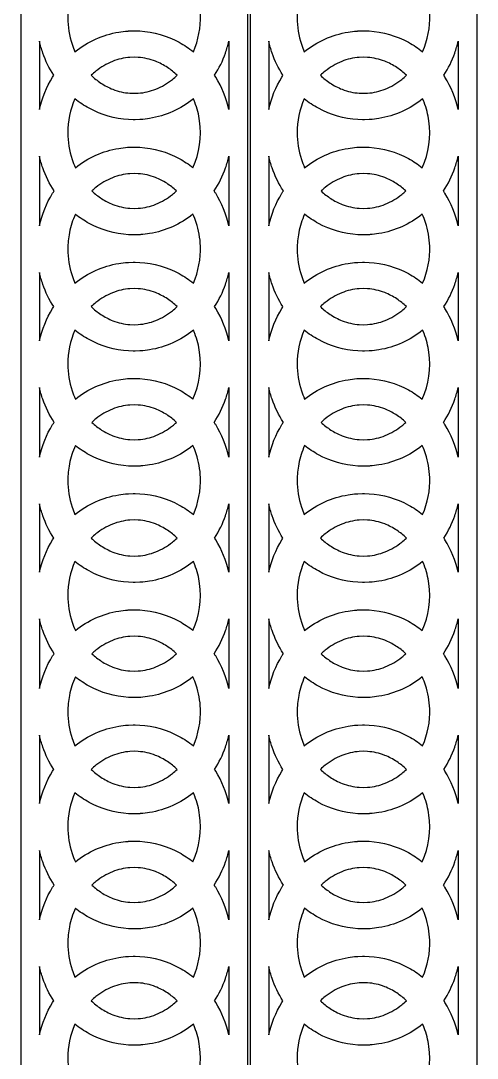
# Model space of a CAD drawing. Header units: millimetres. Extents: x -55 to 943, y -998 to 998.
# Drawn here: x 389 to 610, y 8 to 511 of the extents above; entities that cross this region are included whole.
import ezdxf

# ---------------------------------------------------------------- set-up
doc = ezdxf.new("R2010")
doc.units = ezdxf.units.MM
doc.layers.add('Default', color=70, linetype='Continuous')

msp = doc.modelspace()

# ---------------------------------------------------------------- linework, layer by layer
at = {"layer": 'Default'}
for points in [[(389, -998), (499, -998), (499, 998), (389, 998)], [(500, -998), (610, -998), (610, 998), (500, 998)]]:
    msp.add_lwpolyline(points, close=True, dxfattribs=at)
for points in [[(411.8, 511.96, 0.079612), (413.85, 499.12, 0.025236), (415.24, 495.53, -0.128975), (436.43, 505.04, -0.023724), (440.73, 505.54, -0.008807), (441.2, 505.57), (443.43, 505.65, -0.017464), (444.37, 505.65), (446.61, 505.57, -0.11051), (465.72, 500.09, -0.045302), (472.57, 495.53, 0.112754), (475.98, 513.42, 0.070896), (473.96, 524.82, 0.028206), (472.38, 528.84, -0.127606), (451.37, 519.48, -0.023724), (447.08, 518.98, -0.008807), (446.61, 518.95), (444.37, 518.87, -0.017464), (443.43, 518.87), (441.2, 518.95, -0.11051), (422.08, 524.44, -0.043797), (415.43, 528.84, 0.05779), (412.57, 519.95, 0.047676)], [(522.8, 511.96, 0.079612), (524.85, 499.12, 0.025236), (526.24, 495.53, -0.128975), (547.43, 505.04, -0.023724), (551.73, 505.54, -0.008807), (552.2, 505.57), (554.43, 505.65, -0.017464), (555.37, 505.65), (557.61, 505.57, -0.11051), (576.72, 500.09, -0.045302), (583.57, 495.53, 0.112754), (586.98, 513.42, 0.070896), (584.96, 524.82, 0.028206), (583.38, 528.84, -0.127606), (562.37, 519.48, -0.023724), (558.08, 518.98, -0.008807), (557.61, 518.95), (555.37, 518.87, -0.017464), (554.43, 518.87), (552.2, 518.95, -0.11051), (533.08, 524.44, -0.043797), (526.43, 528.84, 0.05779), (523.57, 519.95, 0.047676)], [(404.95, 484.12, -0.059874), (399.69, 494.9, -0.028181), (398.07, 500.63), (398.07, 467.61, -0.084306), (404.43, 483.29, -0.00514)], [(482.86, 484.12, 0.059874), (488.12, 494.9, 0.028181), (489.74, 500.63), (489.74, 467.61, 0.084306), (483.38, 483.29, 0.00514)], [(515.95, 484.12, -0.059874), (510.69, 494.9, -0.028181), (509.07, 500.63), (509.07, 467.61, -0.084306), (515.43, 483.29, -0.00514)], [(593.86, 484.12, 0.059874), (599.12, 494.9, 0.028181), (600.74, 500.63), (600.74, 467.61, 0.084306), (594.38, 483.29, 0.00514)], [(462.43, 482.13, 0.021942), (464.68, 484.12, 0.046204), (460.05, 487.86, 0.05459), (454.19, 490.91, 0.074917), (445.92, 492.78), (443.9, 492.85), (441.88, 492.78, 0.076189), (433.38, 490.82, 0.075402), (425.38, 486.11, 0.021942), (423.13, 484.12, 0.046204), (427.75, 480.38, 0.05459), (433.61, 477.33, 0.074917), (441.88, 475.46), (443.9, 475.39), (445.92, 475.46, 0.076189), (454.43, 477.42, 0.075402)], [(573.43, 482.13, 0.021942), (575.68, 484.12, 0.046204), (571.05, 487.86, 0.05459), (565.19, 490.91, 0.074917), (556.92, 492.78), (554.9, 492.85), (552.88, 492.78, 0.076189), (544.38, 490.82, 0.075402), (536.38, 486.11, 0.021942), (534.13, 484.12, 0.046204), (538.75, 480.38, 0.05459), (544.61, 477.33, 0.074917), (552.88, 475.46), (554.9, 475.39), (556.92, 475.46, 0.076189), (565.43, 477.42, 0.075402)], [(411.8, 456.26, 0.079683), (413.85, 443.42, 0.028206), (415.43, 439.4, -0.127608), (436.43, 448.75, -0.023722), (440.73, 449.26, -0.008807), (441.2, 449.28), (443.43, 449.36, -0.017464), (444.37, 449.36), (446.61, 449.28, -0.11051), (465.72, 443.8, -0.043797), (472.38, 439.4, 0.142127), (475.61, 462.02, 0.058815), (473.26, 471.07, 0.011589), (472.57, 472.71, -0.128976), (451.37, 463.2, -0.023722), (447.08, 462.69, -0.008807), (446.61, 462.67), (444.37, 462.59, -0.017464), (443.43, 462.59), (441.2, 462.67, -0.11051), (422.08, 468.15, -0.045302), (415.24, 472.71, 0.10459), (411.8, 456.27, 0.000069)], [(522.8, 456.26, 0.079683), (524.85, 443.42, 0.028206), (526.43, 439.4, -0.127608), (547.43, 448.75, -0.023722), (551.73, 449.26, -0.008807), (552.2, 449.28), (554.43, 449.36, -0.017464), (555.37, 449.36), (557.61, 449.28, -0.11051), (576.72, 443.8, -0.043797), (583.38, 439.4, 0.142127), (586.61, 462.02, 0.058815), (584.26, 471.07, 0.011589), (583.57, 472.71, -0.128976), (562.37, 463.2, -0.023722), (558.08, 462.69, -0.008807), (557.61, 462.67), (555.37, 462.59, -0.017464), (554.43, 462.59), (552.2, 462.67, -0.11051), (533.08, 468.15, -0.045302), (526.24, 472.71, 0.10459), (522.8, 456.27, 0.000069)], [(405.14, 428.12, -0.062037), (399.67, 439.27, -0.027789), (398.07, 444.92), (398.07, 411.33, -0.084392), (404.43, 427.02, -0.006852)], [(482.67, 428.12, 0.062037), (488.14, 439.27, 0.027789), (489.74, 444.92), (489.74, 411.33, 0.084392), (483.37, 427.02, 0.006852)], [(516.14, 428.12, -0.062037), (510.67, 439.27, -0.027789), (509.07, 444.92), (509.07, 411.33, -0.084392), (515.43, 427.02, -0.006852)], [(593.67, 428.12, 0.062037), (599.14, 439.27, 0.027789), (600.74, 444.92), (600.74, 411.33, 0.084392), (594.37, 427.02, 0.006852)], [(462.43, 426.42, 0.018833), (464.38, 428.12, 0.047178), (459.65, 431.84, 0.050474), (454.22, 434.62, 0.07513), (445.92, 436.49), (443.9, 436.56), (441.88, 436.49, 0.076136), (433.39, 434.53, 0.075458), (425.38, 429.82, 0.018833), (423.43, 428.12, 0.047178), (428.16, 424.41, 0.050474), (433.59, 421.63, 0.07513), (441.88, 419.75), (443.9, 419.68), (445.92, 419.75, 0.076136), (454.42, 421.71, 0.075458)], [(573.43, 426.42, 0.018833), (575.38, 428.12, 0.047178), (570.65, 431.84, 0.050474), (565.22, 434.62, 0.07513), (556.92, 436.49), (554.9, 436.56), (552.88, 436.49, 0.076136), (544.39, 434.53, 0.075458), (536.38, 429.82, 0.018833), (534.43, 428.12, 0.047178), (539.16, 424.41, 0.050474), (544.59, 421.63, 0.07513), (552.88, 419.75), (554.9, 419.68), (556.92, 419.75, 0.076136), (565.42, 421.71, 0.075458)], [(411.8, 399.98, 0.079612), (413.85, 387.13, 0.025236), (415.24, 383.54, -0.128975), (436.43, 393.05, -0.023724), (440.73, 393.55, -0.008807), (441.2, 393.58), (443.43, 393.66, -0.017464), (444.37, 393.66), (446.61, 393.58, -0.11051), (465.72, 388.1, -0.045302), (472.57, 383.54, 0.112754), (475.98, 401.44, 0.070896), (473.96, 412.83, 0.028206), (472.38, 416.85, -0.127606), (451.37, 407.5, -0.023724), (447.08, 406.99, -0.008807), (446.61, 406.96), (444.37, 406.89, -0.017464), (443.43, 406.89), (441.2, 406.96, -0.11051), (422.08, 412.45, -0.043797), (415.43, 416.85, 0.05779), (412.57, 407.96, 0.047676)], [(522.8, 399.98, 0.079612), (524.85, 387.13, 0.025236), (526.24, 383.54, -0.128975), (547.43, 393.05, -0.023724), (551.73, 393.55, -0.008807), (552.2, 393.58), (554.43, 393.66, -0.017464), (555.37, 393.66), (557.61, 393.58, -0.11051), (576.72, 388.1, -0.045302), (583.57, 383.54, 0.112754), (586.98, 401.44, 0.070896), (584.96, 412.83, 0.028206), (583.38, 416.85, -0.127606), (562.37, 407.5, -0.023724), (558.08, 406.99, -0.008807), (557.61, 406.96), (555.37, 406.89, -0.017464), (554.43, 406.89), (552.2, 406.96, -0.11051), (533.08, 412.45, -0.043797), (526.43, 416.85, 0.05779), (523.57, 407.96, 0.047676)], [(404.95, 372.13, -0.059874), (399.69, 382.91, -0.028181), (398.07, 388.64), (398.07, 355.62, -0.084306), (404.43, 371.3, -0.00514)], [(482.86, 372.13, 0.059874), (488.12, 382.91, 0.028181), (489.74, 388.64), (489.74, 355.62, 0.084306), (483.38, 371.3, 0.00514)], [(515.95, 372.13, -0.059874), (510.69, 382.91, -0.028181), (509.07, 388.64), (509.07, 355.62, -0.084306), (515.43, 371.3, -0.00514)], [(593.86, 372.13, 0.059874), (599.12, 382.91, 0.028181), (600.74, 388.64), (600.74, 355.62, 0.084306), (594.38, 371.3, 0.00514)], [(462.43, 370.14, 0.021942), (464.68, 372.13, 0.046204), (460.05, 375.87, 0.05459), (454.19, 378.92, 0.074917), (445.92, 380.79), (443.9, 380.86), (441.88, 380.79, 0.076189), (433.38, 378.83, 0.075402), (425.38, 374.12, 0.021942), (423.13, 372.13, 0.046204), (427.75, 368.39, 0.05459), (433.61, 365.34, 0.074917), (441.88, 363.47), (443.9, 363.4), (445.92, 363.47, 0.076189), (454.43, 365.43, 0.075402)], [(573.43, 370.14, 0.021942), (575.68, 372.13, 0.046204), (571.05, 375.87, 0.05459), (565.19, 378.92, 0.074917), (556.92, 380.79), (554.9, 380.86), (552.88, 380.79, 0.076189), (544.38, 378.83, 0.075402), (536.38, 374.12, 0.021942), (534.13, 372.13, 0.046204), (538.75, 368.39, 0.05459), (544.61, 365.34, 0.074917), (552.88, 363.47), (554.9, 363.4), (556.92, 363.47, 0.076189), (565.43, 365.43, 0.075402)], [(411.8, 344.27, 0.079683), (413.85, 331.43, 0.028206), (415.43, 327.41, -0.127608), (436.43, 336.76, -0.023722), (440.73, 337.27, -0.008807), (441.2, 337.29), (443.43, 337.37, -0.017464), (444.37, 337.37), (446.61, 337.29, -0.11051), (465.72, 331.81, -0.043797), (472.38, 327.41, 0.142127), (475.61, 350.03, 0.058815), (473.26, 359.08, 0.011589), (472.57, 360.72, -0.128976), (451.37, 351.21, -0.023722), (447.08, 350.7, -0.008807), (446.61, 350.68), (444.37, 350.6, -0.017464), (443.43, 350.6), (441.2, 350.68, -0.11051), (422.08, 356.16, -0.045302), (415.24, 360.72, 0.10459), (411.8, 344.28, 0.000069)], [(522.8, 344.27, 0.079683), (524.85, 331.43, 0.028206), (526.43, 327.41, -0.127608), (547.43, 336.76, -0.023722), (551.73, 337.27, -0.008807), (552.2, 337.29), (554.43, 337.37, -0.017464), (555.37, 337.37), (557.61, 337.29, -0.11051), (576.72, 331.81, -0.043797), (583.38, 327.41, 0.142127), (586.61, 350.03, 0.058815), (584.26, 359.08, 0.011589), (583.57, 360.72, -0.128976), (562.37, 351.21, -0.023722), (558.08, 350.7, -0.008807), (557.61, 350.68), (555.37, 350.6, -0.017464), (554.43, 350.6), (552.2, 350.68, -0.11051), (533.08, 356.16, -0.045302), (526.24, 360.72, 0.10459), (522.8, 344.28, 0.000069)], [(405.14, 316.13, -0.062037), (399.67, 327.29, -0.027789), (398.07, 332.93), (398.07, 299.34, -0.084392), (404.43, 315.03, -0.006852)], [(482.67, 316.13, 0.062037), (488.14, 327.29, 0.027789), (489.74, 332.93), (489.74, 299.34, 0.084392), (483.37, 315.03, 0.006852)], [(516.14, 316.13, -0.062037), (510.67, 327.29, -0.027789), (509.07, 332.93), (509.07, 299.34, -0.084392), (515.43, 315.03, -0.006852)], [(593.67, 316.13, 0.062037), (599.14, 327.29, 0.027789), (600.74, 332.93), (600.74, 299.34, 0.084392), (594.37, 315.03, 0.006852)], [(425.38, 317.84, 0.018833), (423.43, 316.13, 0.047178), (428.16, 312.42, 0.050474), (433.59, 309.64, 0.07513), (441.88, 307.77), (443.9, 307.69), (445.92, 307.77, 0.076136), (454.42, 309.73, 0.075458), (462.43, 314.43, 0.018833), (464.38, 316.13, 0.047178), (459.65, 319.85, 0.050474), (454.22, 322.63, 0.07513), (445.92, 324.5), (443.9, 324.57), (441.88, 324.5, 0.076136), (433.39, 322.54, 0.075458)], [(536.38, 317.84, 0.018833), (534.43, 316.13, 0.047178), (539.16, 312.42, 0.050474), (544.59, 309.64, 0.07513), (552.88, 307.77), (554.9, 307.69), (556.92, 307.77, 0.076136), (565.42, 309.73, 0.075458), (573.43, 314.43, 0.018833), (575.38, 316.13, 0.047178), (570.65, 319.85, 0.050474), (565.22, 322.63, 0.07513), (556.92, 324.5), (554.9, 324.57), (552.88, 324.5, 0.076136), (544.39, 322.54, 0.075458)], [(411.8, 287.99, 0.079612), (413.85, 275.14, 0.025236), (415.24, 271.55, -0.128975), (436.43, 281.06, -0.023724), (440.73, 281.57, -0.008807), (441.2, 281.59), (443.43, 281.67, -0.017464), (444.37, 281.67), (446.61, 281.59, -0.11051), (465.72, 276.11, -0.045302), (472.57, 271.55, 0.112754), (475.98, 289.45, 0.070896), (473.96, 300.84, 0.028206), (472.38, 304.86, -0.127606), (451.37, 295.51, -0.023724), (447.08, 295, -0.008807), (446.61, 294.98), (444.37, 294.9, -0.017464), (443.43, 294.9), (441.2, 294.98, -0.11051), (422.08, 300.46, -0.043797), (415.43, 304.86, 0.05779), (412.57, 295.97, 0.047676)], [(522.8, 287.99, 0.079612), (524.85, 275.14, 0.025236), (526.24, 271.55, -0.128975), (547.43, 281.06, -0.023724), (551.73, 281.57, -0.008807), (552.2, 281.59), (554.43, 281.67, -0.017464), (555.37, 281.67), (557.61, 281.59, -0.11051), (576.72, 276.11, -0.045302), (583.57, 271.55, 0.112754), (586.98, 289.45, 0.070896), (584.96, 300.84, 0.028206), (583.38, 304.86, -0.127606), (562.37, 295.51, -0.023724), (558.08, 295, -0.008807), (557.61, 294.98), (555.37, 294.9, -0.017464), (554.43, 294.9), (552.2, 294.98, -0.11051), (533.08, 300.46, -0.043797), (526.43, 304.86, 0.05779), (523.57, 295.97, 0.047676)], [(404.95, 260.14, -0.059874), (399.69, 270.92, -0.028181), (398.07, 276.65), (398.07, 243.63, -0.084306), (404.43, 259.31, -0.00514)], [(482.86, 260.14, 0.059874), (488.12, 270.92, 0.028181), (489.74, 276.65), (489.74, 243.63, 0.084306), (483.38, 259.31, 0.00514)], [(515.95, 260.14, -0.059874), (510.69, 270.92, -0.028181), (509.07, 276.65), (509.07, 243.63, -0.084306), (515.43, 259.31, -0.00514)], [(593.86, 260.14, 0.059874), (599.12, 270.92, 0.028181), (600.74, 276.65), (600.74, 243.63, 0.084306), (594.38, 259.31, 0.00514)], [(462.43, 258.15, 0.021942), (464.68, 260.14, 0.046204), (460.05, 263.88, 0.05459), (454.19, 266.93, 0.074917), (445.92, 268.8), (443.9, 268.87), (441.88, 268.8, 0.076189), (433.38, 266.84, 0.075402), (425.38, 262.13, 0.021942), (423.13, 260.14, 0.046204), (427.75, 256.4, 0.05459), (433.61, 253.35, 0.074917), (441.88, 251.48), (443.9, 251.41), (445.92, 251.48, 0.076189), (454.43, 253.44, 0.075402)], [(573.43, 258.15, 0.021942), (575.68, 260.14, 0.046204), (571.05, 263.88, 0.05459), (565.19, 266.93, 0.074917), (556.92, 268.8), (554.9, 268.87), (552.88, 268.8, 0.076189), (544.38, 266.84, 0.075402), (536.38, 262.13, 0.021942), (534.13, 260.14, 0.046204), (538.75, 256.4, 0.05459), (544.61, 253.35, 0.074917), (552.88, 251.48), (554.9, 251.41), (556.92, 251.48, 0.076189), (565.43, 253.44, 0.075402)], [(411.8, 232.28, 0.079683), (413.85, 219.44, 0.028206), (415.43, 215.42, -0.127608), (436.43, 224.77, -0.023722), (440.73, 225.28, -0.008807), (441.2, 225.31), (443.43, 225.38, -0.017464), (444.37, 225.38), (446.61, 225.31, -0.11051), (465.72, 219.82, -0.043797), (472.38, 215.42, 0.142127), (475.61, 238.04, 0.058815), (473.26, 247.09, 0.011589), (472.57, 248.73, -0.128976), (451.37, 239.22, -0.023722), (447.08, 238.72, -0.008807), (446.61, 238.69), (444.37, 238.61, -0.017464), (443.43, 238.61), (441.2, 238.69, -0.11051), (422.08, 244.17, -0.045302), (415.24, 248.73, 0.10459), (411.8, 232.29, 0.000069)], [(522.8, 232.28, 0.079683), (524.85, 219.44, 0.028206), (526.43, 215.42, -0.127608), (547.43, 224.77, -0.023722), (551.73, 225.28, -0.008807), (552.2, 225.31), (554.43, 225.38, -0.017464), (555.37, 225.38), (557.61, 225.31, -0.11051), (576.72, 219.82, -0.043797), (583.38, 215.42, 0.142127), (586.61, 238.04, 0.058815), (584.26, 247.09, 0.011589), (583.57, 248.73, -0.128976), (562.37, 239.22, -0.023722), (558.08, 238.72, -0.008807), (557.61, 238.69), (555.37, 238.61, -0.017464), (554.43, 238.61), (552.2, 238.69, -0.11051), (533.08, 244.17, -0.045302), (526.24, 248.73, 0.10459), (522.8, 232.29, 0.000069)], [(405.14, 204.15, -0.062037), (399.67, 215.3, -0.027789), (398.07, 220.94), (398.07, 187.35, -0.084392), (404.43, 203.04, -0.006852)], [(482.67, 204.15, 0.062037), (488.14, 215.3, 0.027789), (489.74, 220.94), (489.74, 187.35, 0.084392), (483.37, 203.04, 0.006852)], [(516.14, 204.15, -0.062037), (510.67, 215.3, -0.027789), (509.07, 220.94), (509.07, 187.35, -0.084392), (515.43, 203.04, -0.006852)], [(593.67, 204.15, 0.062037), (599.14, 215.3, 0.027789), (600.74, 220.94), (600.74, 187.35, 0.084392), (594.37, 203.04, 0.006852)], [(462.43, 202.45, 0.018833), (464.38, 204.15, 0.047178), (459.65, 207.86, 0.050474), (454.22, 210.64, 0.07513), (445.92, 212.52), (443.9, 212.59), (441.88, 212.52, 0.076136), (433.39, 210.56, 0.075458), (425.38, 205.85, 0.018833), (423.43, 204.15, 0.047178), (428.16, 200.43, 0.050474), (433.59, 197.65, 0.07513), (441.88, 195.78), (443.9, 195.71), (445.92, 195.78, 0.076136), (454.42, 197.74, 0.075458)], [(573.43, 202.45, 0.018833), (575.38, 204.15, 0.047178), (570.65, 207.86, 0.050474), (565.22, 210.64, 0.07513), (556.92, 212.52), (554.9, 212.59), (552.88, 212.52, 0.076136), (544.39, 210.56, 0.075458), (536.38, 205.85, 0.018833), (534.43, 204.15, 0.047178), (539.16, 200.43, 0.050474), (544.59, 197.65, 0.07513), (552.88, 195.78), (554.9, 195.71), (556.92, 195.78, 0.076136), (565.42, 197.74, 0.075458)], [(411.8, 176, 0.079612), (413.85, 163.16, 0.025236), (415.24, 159.56, -0.128975), (436.43, 169.07, -0.023724), (440.73, 169.58, -0.008807), (441.2, 169.6), (443.43, 169.68, -0.017464), (444.37, 169.68), (446.61, 169.6, -0.11051), (465.72, 164.12, -0.045302), (472.57, 159.56, 0.112754), (475.98, 177.46, 0.070896), (473.96, 188.85, 0.028206), (472.38, 192.87, -0.127606), (451.37, 183.52, -0.023724), (447.08, 183.01, -0.008807), (446.61, 182.99), (444.37, 182.91, -0.017464), (443.43, 182.91), (441.2, 182.99, -0.11051), (422.08, 188.47, -0.043797), (415.43, 192.87, 0.05779), (412.57, 183.98, 0.047676)], [(522.8, 176, 0.079612), (524.85, 163.16, 0.025236), (526.24, 159.56, -0.128975), (547.43, 169.07, -0.023724), (551.73, 169.58, -0.008807), (552.2, 169.6), (554.43, 169.68, -0.017464), (555.37, 169.68), (557.61, 169.6, -0.11051), (576.72, 164.12, -0.045302), (583.57, 159.56, 0.112754), (586.98, 177.46, 0.070896), (584.96, 188.85, 0.028206), (583.38, 192.87, -0.127606), (562.37, 183.52, -0.023724), (558.08, 183.01, -0.008807), (557.61, 182.99), (555.37, 182.91, -0.017464), (554.43, 182.91), (552.2, 182.99, -0.11051), (533.08, 188.47, -0.043797), (526.43, 192.87, 0.05779), (523.57, 183.98, 0.047676)], [(404.95, 148.15, -0.059874), (399.69, 158.94, -0.028181), (398.07, 164.66), (398.07, 131.64, -0.084306), (404.43, 147.32, -0.00514)], [(482.86, 148.15, 0.059874), (488.12, 158.94, 0.028181), (489.74, 164.66), (489.74, 131.64, 0.084306), (483.38, 147.32, 0.00514)], [(515.95, 148.15, -0.059874), (510.69, 158.94, -0.028181), (509.07, 164.66), (509.07, 131.64, -0.084306), (515.43, 147.32, -0.00514)], [(593.86, 148.15, 0.059874), (599.12, 158.94, 0.028181), (600.74, 164.66), (600.74, 131.64, 0.084306), (594.38, 147.32, 0.00514)], [(462.43, 146.16, 0.021942), (464.68, 148.15, 0.046204), (460.05, 151.89, 0.05459), (454.19, 154.94, 0.074917), (445.92, 156.81), (443.9, 156.88), (441.88, 156.81, 0.076189), (433.38, 154.85, 0.075402), (425.38, 150.14, 0.021942), (423.13, 148.15, 0.046204), (427.75, 144.41, 0.05459), (433.61, 141.36, 0.074917), (441.88, 139.49), (443.9, 139.42), (445.92, 139.49, 0.076189), (454.43, 141.45, 0.075402)], [(573.43, 146.16, 0.021942), (575.68, 148.15, 0.046204), (571.05, 151.89, 0.05459), (565.19, 154.94, 0.074917), (556.92, 156.81), (554.9, 156.88), (552.88, 156.81, 0.076189), (544.38, 154.85, 0.075402), (536.38, 150.14, 0.021942), (534.13, 148.15, 0.046204), (538.75, 144.41, 0.05459), (544.61, 141.36, 0.074917), (552.88, 139.49), (554.9, 139.42), (556.92, 139.49, 0.076189), (565.43, 141.45, 0.075402)], [(411.8, 120.29, 0.079683), (413.85, 107.45, 0.028206), (415.43, 103.43, -0.127608), (436.43, 112.78, -0.023722), (440.73, 113.29, -0.008807), (441.2, 113.32), (443.43, 113.39, -0.017464), (444.37, 113.39), (446.61, 113.32, -0.11051), (465.72, 107.83, -0.043797), (472.38, 103.43, 0.142127), (475.61, 126.05, 0.058815), (473.26, 135.1, 0.011589), (472.57, 136.74, -0.128976), (451.37, 127.23, -0.023722), (447.08, 126.73, -0.008807), (446.61, 126.7), (444.37, 126.62, -0.017464), (443.43, 126.62), (441.2, 126.7, -0.11051), (422.08, 132.18, -0.045302), (415.24, 136.74, 0.10459), (411.8, 120.3, 0.000069)], [(522.8, 120.29, 0.079683), (524.85, 107.45, 0.028206), (526.43, 103.43, -0.127608), (547.43, 112.78, -0.023722), (551.73, 113.29, -0.008807), (552.2, 113.32), (554.43, 113.39, -0.017464), (555.37, 113.39), (557.61, 113.32, -0.11051), (576.72, 107.83, -0.043797), (583.38, 103.43, 0.142127), (586.61, 126.05, 0.058815), (584.26, 135.1, 0.011589), (583.57, 136.74, -0.128976), (562.37, 127.23, -0.023722), (558.08, 126.73, -0.008807), (557.61, 126.7), (555.37, 126.62, -0.017464), (554.43, 126.62), (552.2, 126.7, -0.11051), (533.08, 132.18, -0.045302), (526.24, 136.74, 0.10459), (522.8, 120.3, 0.000069)], [(405.14, 92.16, -0.062037), (399.67, 103.31, -0.027789), (398.07, 108.95), (398.07, 75.36, -0.084392), (404.43, 91.05, -0.006852)], [(482.67, 92.16, 0.062037), (488.14, 103.31, 0.027789), (489.74, 108.95), (489.74, 75.36, 0.084392), (483.37, 91.05, 0.006852)], [(516.14, 92.16, -0.062037), (510.67, 103.31, -0.027789), (509.07, 108.95), (509.07, 75.36, -0.084392), (515.43, 91.05, -0.006852)], [(593.67, 92.16, 0.062037), (599.14, 103.31, 0.027789), (600.74, 108.95), (600.74, 75.36, 0.084392), (594.37, 91.05, 0.006852)], [(425.38, 93.86, 0.018833), (423.43, 92.16, 0.047178), (428.16, 88.44, 0.050474), (433.59, 85.66, 0.07513), (441.88, 83.79), (443.9, 83.72), (445.92, 83.79, 0.076136), (454.42, 85.75, 0.075458), (462.43, 90.46, 0.018833), (464.38, 92.16, 0.047178), (459.65, 95.87, 0.050474), (454.22, 98.65, 0.07513), (445.92, 100.53), (443.9, 100.6), (441.88, 100.53, 0.076136), (433.39, 98.57, 0.075458)], [(536.38, 93.86, 0.018833), (534.43, 92.16, 0.047178), (539.16, 88.44, 0.050474), (544.59, 85.66, 0.07513), (552.88, 83.79), (554.9, 83.72), (556.92, 83.79, 0.076136), (565.42, 85.75, 0.075458), (573.43, 90.46, 0.018833), (575.38, 92.16, 0.047178), (570.65, 95.87, 0.050474), (565.22, 98.65, 0.07513), (556.92, 100.53), (554.9, 100.6), (552.88, 100.53, 0.076136), (544.39, 98.57, 0.075458)], [(411.8, 64.01, 0.079612), (413.85, 51.17, 0.025236), (415.24, 47.57, -0.128975), (436.43, 57.08, -0.023724), (440.73, 57.59, -0.008807), (441.2, 57.61), (443.43, 57.69, -0.017464), (444.37, 57.69), (446.61, 57.61, -0.11051), (465.72, 52.13, -0.045302), (472.57, 47.57, 0.112754), (475.98, 65.47, 0.070896), (473.96, 76.86, 0.028206), (472.38, 80.88, -0.127606), (451.37, 71.53, -0.023724), (447.08, 71.02, -0.008807), (446.61, 71), (444.37, 70.92, -0.017464), (443.43, 70.92), (441.2, 71, -0.11051), (422.08, 76.48, -0.043797), (415.43, 80.88, 0.05779), (412.57, 72, 0.047676)], [(522.8, 64.01, 0.079612), (524.85, 51.17, 0.025236), (526.24, 47.57, -0.128975), (547.43, 57.08, -0.023724), (551.73, 57.59, -0.008807), (552.2, 57.61), (554.43, 57.69, -0.017464), (555.37, 57.69), (557.61, 57.61, -0.11051), (576.72, 52.13, -0.045302), (583.57, 47.57, 0.112754), (586.98, 65.47, 0.070896), (584.96, 76.86, 0.028206), (583.38, 80.88, -0.127606), (562.37, 71.53, -0.023724), (558.08, 71.02, -0.008807), (557.61, 71), (555.37, 70.92, -0.017464), (554.43, 70.92), (552.2, 71, -0.11051), (533.08, 76.48, -0.043797), (526.43, 80.88, 0.05779), (523.57, 72, 0.047676)], [(404.95, 36.16, -0.059874), (399.69, 46.95, -0.028181), (398.07, 52.67), (398.07, 19.66, -0.084306), (404.43, 35.33, -0.00514)], [(482.86, 36.16, 0.059874), (488.12, 46.95, 0.028181), (489.74, 52.67), (489.74, 19.66, 0.084306), (483.38, 35.33, 0.00514)], [(515.95, 36.16, -0.059874), (510.69, 46.95, -0.028181), (509.07, 52.67), (509.07, 19.66, -0.084306), (515.43, 35.33, -0.00514)], [(593.86, 36.16, 0.059874), (599.12, 46.95, 0.028181), (600.74, 52.67), (600.74, 19.66, 0.084306), (594.38, 35.33, 0.00514)], [(462.43, 34.17, 0.021942), (464.68, 36.16, 0.046204), (460.05, 39.91, 0.05459), (454.19, 42.95, 0.074917), (445.92, 44.82), (443.9, 44.89), (441.88, 44.82, 0.076189), (433.38, 42.86, 0.075402), (425.38, 38.15, 0.021942), (423.13, 36.16, 0.046204), (427.75, 32.42, 0.05459), (433.61, 29.37, 0.074917), (441.88, 27.5), (443.9, 27.43), (445.92, 27.5, 0.076189), (454.43, 29.47, 0.075402)], [(573.43, 34.17, 0.021942), (575.68, 36.16, 0.046204), (571.05, 39.91, 0.05459), (565.19, 42.95, 0.074917), (556.92, 44.82), (554.9, 44.89), (552.88, 44.82, 0.076189), (544.38, 42.86, 0.075402), (536.38, 38.15, 0.021942), (534.13, 36.16, 0.046204), (538.75, 32.42, 0.05459), (544.61, 29.37, 0.074917), (552.88, 27.5), (554.9, 27.43), (556.92, 27.5, 0.076189), (565.43, 29.47, 0.075402)], [(411.8, 8.31, 0.079683), (413.85, -4.54, 0.028206), (415.43, -8.56, -0.127608), (436.43, 0.8, -0.023722), (440.73, 1.3, -0.008807), (441.2, 1.33), (443.43, 1.41, -0.017464), (444.37, 1.41), (446.61, 1.33, -0.11051), (465.72, -4.15, -0.043797), (472.38, -8.56, 0.142127), (475.61, 14.06, 0.058815), (473.26, 23.11, 0.011589), (472.57, 24.75, -0.128976), (451.37, 15.24, -0.023722), (447.08, 14.74, -0.008807), (446.61, 14.71), (444.37, 14.63, -0.017464), (443.43, 14.63), (441.2, 14.71, -0.11051), (422.08, 20.2, -0.045302), (415.24, 24.75, 0.10459), (411.8, 8.32, 0.000069)], [(522.8, 8.31, 0.079683), (524.85, -4.54, 0.028206), (526.43, -8.56, -0.127608), (547.43, 0.8, -0.023722), (551.73, 1.3, -0.008807), (552.2, 1.33), (554.43, 1.41, -0.017464), (555.37, 1.41), (557.61, 1.33, -0.11051), (576.72, -4.15, -0.043797), (583.38, -8.56, 0.142127), (586.61, 14.06, 0.058815), (584.26, 23.11, 0.011589), (583.57, 24.75, -0.128976), (562.37, 15.24, -0.023722), (558.08, 14.74, -0.008807), (557.61, 14.71), (555.37, 14.63, -0.017464), (554.43, 14.63), (552.2, 14.71, -0.11051), (533.08, 20.2, -0.045302), (526.24, 24.75, 0.10459), (522.8, 8.32, 0.000069)]]:
    msp.add_lwpolyline(points, format="xyb", close=True, dxfattribs=at)

doc.saveas('drawing.dxf')
